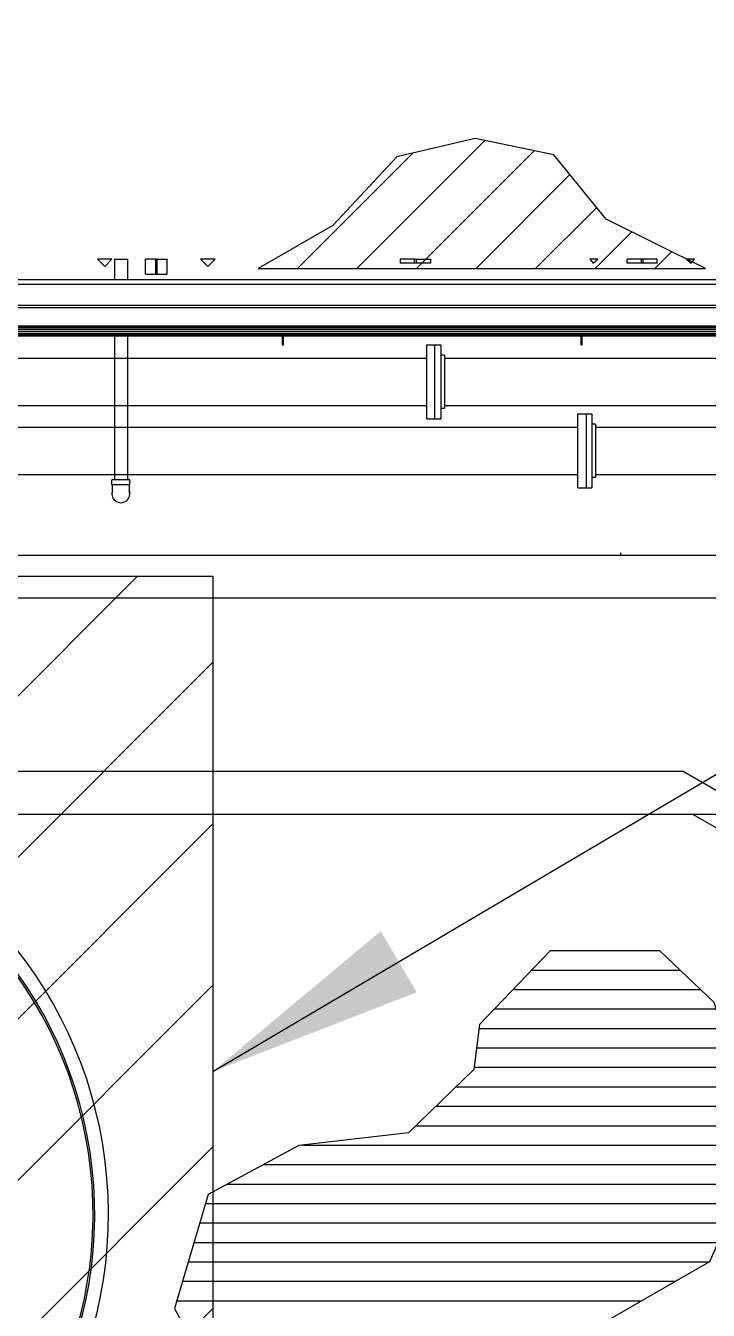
# Model space of a CAD drawing. Header units: metres. Extents: x 0 to 63075, y 0 to 44550.
# Drawn here: x 51478 to 51953, y 37646 to 38539 of the extents above; entities that cross this region are included whole.
import ezdxf

# ---------------------------------------------------------------- set-up
doc = ezdxf.new("R2010")
doc.units = ezdxf.units.M
doc.header["$LTSCALE"] = 75
for name, color, linetype in [('AI-Hatch mob', 7, 'Continuous'), ('GSB', 7, 'Continuous'), ('ML6', 1, 'Continuous'), ('SDM', 7, 'Continuous'), ('SL1', 8, 'Continuous')]:
    doc.layers.add(name, color=color, linetype=linetype)
doc.styles.add('ROMANS', font='ROMANS.SHX')
doc.dimstyles.new('75___1-75', dxfattribs={"dimscale": 75, "dimtxt": 2.5, "dimasz": 2, "dimexe": 1.5, "dimexo": 1, "dimgap": 0.5, "dimtad": 1, "dimdec": 0, "dimzin": 12, "dimtxsty": 'ROMANS', "dimcen": 0, "dimclrd": 256, "dimclre": 256, "dimclrt": 3, "dimazin": 3, "dimtfac": 1, "dimtdec": 0, "dimtmove": 0, "dimatfit": 0, "dimfxl": 1, "dimlwd": -1, "dimlwe": -1, "dimarcsym": 0})

# ---------------------------------------------------------------- blocks, each defined once
blk = doc.blocks.new('A$C6bae614f')
at = {"layer": 'SL1'}
h = blk.add_hatch(dxfattribs=at)
h.set_pattern_fill('_USER', color=256, scale=195, angle=44.99813, style=0, pattern_type=0)
h.set_pattern_definition([(44.99813, (326091.56, -18363.04), (-137.8813, 137.8903), [])])
h.paths.add_polyline_path([(358041.8, 30330.6), (360112.6, 30330.5), (359653, 30559.7), (359410.7, 30857.2), (359046.2, 30931.8), (358683.3, 30847.3), (358387.3, 30529)])
h = blk.add_hatch(dxfattribs=at)
h.set_pattern_fill('_USER', color=256, scale=90, angle=-0.00187, style=0, pattern_type=0)
h.set_pattern_definition([(359.99813, (326091.565, -18363.04), (0.00294, 90), [])])
h.paths.add_polyline_path([(359067.3, 26831.8), (359040.5, 26623.8), (358738, 26331.1), (358230.7, 26272.5), (357811.1, 26046.2), (357654.7, 25518.5), (357889.3, 25083.8), (358289.2, 24916.3), (358677.5, 25000.2), (358943.4, 25278.5), (359489.3, 25365.1), (360133.2, 25735.9), (360367.4, 26262.7), (360152.5, 26934), (359901.5, 27173.9), (359394.3, 27174)])
for p, q in [((357364.3, 30373.4), (357298.5, 30373.4)), ((357298.5, 30373.4), (357331.2, 30340.5)), ((357331.2, 30340.5), (357364.3, 30373.4)), ((357376.1, 30373.4), (357436.4, 30373.4)), ((357376.1, 30373.4), (357376.1, 30279.8)), ((357436.4, 30373.4), (357436.4, 30279.8)), ((357557.8, 30373.4), (357519.9, 30373.4)), ((357519.9, 30304.8), (357519.9, 30373.4)), ((357567.8, 30373.4), (357557.8, 30373.4)), ((357567.8, 30373.4), (357619.9, 30373.4)), ((357567.8, 30304.8), (357567.8, 30373.4)), ((357572.1, 30373.4), (357572.1, 30304.8)), ((357619.9, 30304.8), (357619.9, 30373.4)), ((357842.4, 30373.3), (357775.6, 30373.4)), ((357775.6, 30373.4), (357809, 30340)), ((357809, 30340), (357842.4, 30373.3)), ((358754.4, 30373.3), (358699.9, 30373.3)), ((358699.9, 30373.3), (358699.9, 30354.8)), ((358839.9, 30354.7), (358699.9, 30354.8)), ((358766.4, 30373.3), (358754.4, 30373.3)), ((358766.4, 30354.7), (358766.4, 30373.3)), ((358766.4, 30373.3), (358839.9, 30373.3)), ((358773.4, 30373.3), (358773.4, 30354.7)), ((358839.9, 30373.3), (358839.9, 30354.7)), ((359578.1, 30373.3), (359593.7, 30355.4)), ((359614.1, 30373.3), (359578.1, 30373.3)), ((359593.7, 30355.4), (359614.1, 30373.3)), ((359749.9, 30354.7), (359749.9, 30373.3)), ((359889.9, 30373.3), (359749.9, 30373.3)), ((359804.4, 30354.7), (359749.9, 30354.7)), ((359816.4, 30354.7), (359804.4, 30354.7)), ((359816.4, 30354.7), (359816.4, 30373.3)), ((359889.9, 30354.7), (359816.4, 30354.7)), ((359823.4, 30373.3), (359823.4, 30354.7)), ((359889.9, 30354.7), (359889.9, 30373.3)), ((360061.8, 30373.3), (360025.7, 30373.3)), ((360025.7, 30373.3), (360046.2, 30355.4)), ((360046.2, 30355.4), (360061.8, 30373.3)), ((352532.9, 30280), (360669.9, 30279.7)), ((352532.9, 30258.5), (360669.9, 30258.2)), ((357519.9, 30304.8), (357572.1, 30304.8)), ((357572.1, 30304.8), (357582.1, 30304.8)), ((357582.1, 30304.8), (357619.9, 30304.8)), ((360669.9, 30159.2), (352452.9, 30159.5)), ((352452.9, 30150.5), (360669.9, 30150.2)), ((352425.4, 30065.9), (369310.4, 30065.3)), ((352425.4, 30064), (369310.4, 30063.4)), ((352425.4, 30058.7), (369310.4, 30058.2)), ((352425.4, 30050.8), (369310.4, 30050.2)), ((352425.4, 30041.5), (369310.4, 30040.9)), ((352425.4, 30032.1), (369310.4, 30031.6)), ((352425.4, 30024.2), (369310.4, 30023.7)), ((352425.4, 30018.9), (369310.4, 30018.4)), ((352532.9, 30051.5), (360669.9, 30051.2)), ((352532.9, 30030), (360669.9, 30029.7)), ((357376.1, 30029.8), (357376, 29352.7)), ((357436.4, 30029.8), (357436.4, 29352.7)), ((369310.4, 30016.5), (352425.4, 30017.1)), ((358152.3, 30016.9), (358152.3, 29977.8)), ((358152.3, 29977.8), (358158.6, 29977.8)), ((358158.6, 29977.8), (358158.6, 30016.9)), ((358822.6, 29635.3), (358822.6, 29978.2)), ((358822.6, 29978.2), (358887, 29978.2)), ((358860.1, 29635.3), (358860.1, 29978.2)), ((358887, 29978.2), (358887, 29635.3)), ((359535.6, 30016.8), (359535.6, 29977.7)), ((359535.6, 29977.7), (359541.9, 29977.7)), ((359541.9, 29977.7), (359541.9, 30016.8)), ((355897.5, 29916.4), (358822.6, 29916.3)), ((358904.5, 29929.8), (358887, 29929.8)), ((358904.5, 29929.8), (358904.5, 29683.7)), ((358904.5, 29916.3), (361815.7, 29916.2)), ((355897.5, 29697.3), (358822.6, 29697.2)), ((358904.5, 29683.7), (358887, 29683.7)), ((358904.5, 29697.2), (361815.7, 29697.1)), ((358822.6, 29635.3), (358887, 29635.3)), ((359522.6, 29315.3), (359522.6, 29658.2)), ((359522.6, 29658.2), (359587, 29658.2)), ((359560.1, 29658.2), (359560.1, 29315.3)), ((359587, 29658.2), (359587, 29315.3)), ((359604.5, 29609.7), (359587, 29609.7)), ((359604.5, 29609.7), (359604.5, 29363.7)), ((356604.5, 29596.3), (359522.6, 29596.2)), ((359604.5, 29596.2), (362515.7, 29596.1)), ((356604.5, 29377.3), (359522.6, 29377.2)), ((359604.5, 29377.2), (362515.7, 29377.1)), ((357364.2, 29330.4), (357364.2, 29352.7)), ((357448.2, 29352.7), (357364.2, 29352.7)), ((357448.2, 29330.4), (357364.2, 29330.4)), ((357367.3, 29293.2), (357367.3, 29330.4)), ((357445.1, 29330.4), (357445.1, 29293.2)), ((357448.2, 29330.4), (357448.2, 29352.7)), ((359522.6, 29315.3), (359587, 29315.3)), ((359604.5, 29363.7), (359587, 29363.7)), ((359719.9, 29014.7), (359719.9, 29004.7)), ((352001.3, 29005), (369405.9, 29004.4)), ((369354, 28804.4), (351918.4, 28805)), ((355532.9, 28004.9), (360009.6, 28004.7)), ((360009.6, 28004.7), (362020.6, 26843.4)), ((363013.5, 27804.6), (351504.2, 27805)), ((360056, 27804.7), (361965.6, 26702))]:
    blk.add_line(p, q, dxfattribs=at)
for points in [[(358041.8, 30330.6), (360112.6, 30330.5), (359653, 30559.7), (359410.7, 30857.2), (359046.2, 30931.8), (358683.3, 30847.3), (358387.3, 30529)], [(359067.3, 26831.8), (359040.5, 26623.8), (358738, 26331.1), (358230.7, 26272.5), (357811.1, 26046.2), (357654.7, 25518.5), (357889.3, 25083.8), (358289.2, 24916.3), (358677.5, 25000.2), (358943.4, 25278.5), (359489.3, 25365.1), (360133.2, 25735.9), (360367.4, 26262.7), (360152.5, 26934), (359901.5, 27173.9), (359394.3, 27174)]]:
    blk.add_lwpolyline(points, close=True, dxfattribs=at)
for centre, radius, start, end in [((357406.2, 29289.2), 42, 157.58689, 22.40936), ((355369.8, 25954.9), 1979, 150.48682, 76.21362), ((355369.8, 25954.9), 1915.5, 151.3958, 77.94476), ((355369.8, 25954.9), 1907.5, 151.51513, 77.89344)]:
    blk.add_arc(centre, radius, start, end, dxfattribs=at)
blk = doc.blocks.new('zw$15D4')
at = {"layer": 'ML6', "xscale": 0.2502808837766805, "yscale": 0.2502808837766805, "zscale": 0.2502808837766805}
blk.add_blockref('A$C6bae614f', (-85544.7, -3177.3), dxfattribs=at)

msp = doc.modelspace()

# ---------------------------------------------------------------- hatches: boundary and pattern name
at = {"layer": 'AI-Hatch mob'}
h = msp.add_hatch(dxfattribs=at)
h.set_pattern_fill('ANSI31', color=256, scale=25)
h.set_pattern_definition([(45, (-13824.83, -59.206), (-56.1266, 56.1266), [])])
h.paths.add_polyline_path([(51608.33, 38156.14), (50798.42, 38156.14), (50798.42, 36564.59), (51608.33, 36564.59)])

# ---------------------------------------------------------------- linework, layer by layer
at = {"layer": 'SDM'}
msp.add_lwpolyline([(50798.42, 38156.14), (51608.33, 38156.14), (51608.33, 36564.59), (50798.42, 36564.59)], close=True, dxfattribs=at)

# ---------------------------------------------------------------- block references
at = {"layer": 'GSB', "xscale": 0.6000000000000068, "yscale": 0.6000000000000068, "zscale": 0.6000000000000068}
msp.add_blockref('zw$15D4', (49200, 35721.63), dxfattribs=at)

# ---------------------------------------------------------------- leaders
at = {"layer": 'SDM'}
msp.add_leader([(51608.33, 37812.06), (59453.13, 42438.72), (62243.43, 42438.72)], dimstyle='75___1-75', override={"dimtad": 0}, dxfattribs=at)

doc.saveas('drawing.dxf')
